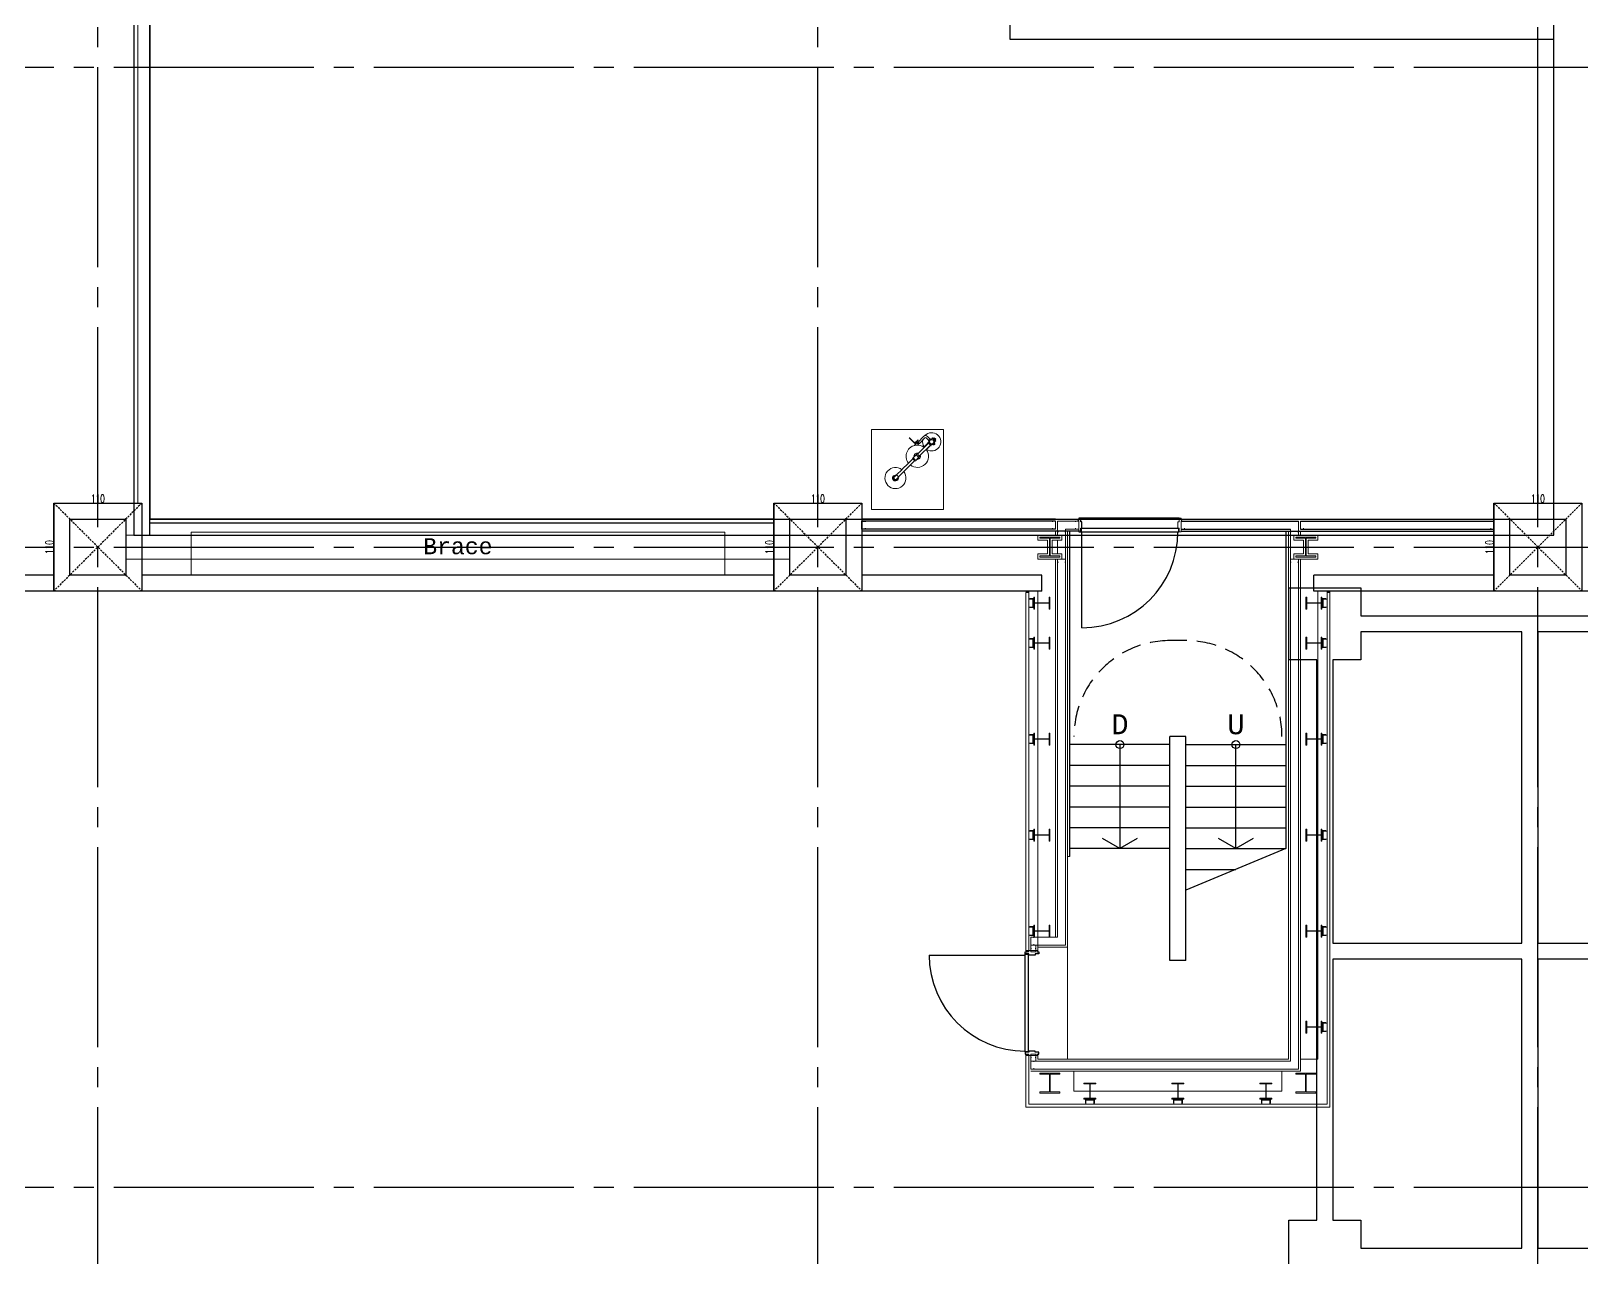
# Model space of a CAD drawing. Extents: x -18489 to 195597, y -1599 to 112111.
# Drawn here: x 1776 to 3715, y 10661 to 12195 of the extents above; entities that cross this region are included whole.
import ezdxf
from ezdxf.enums import TextEntityAlignment as Align

# ---------------------------------------------------------------- set-up
doc = ezdxf.new("R2010")
doc.units = 0
doc.header["$LTSCALE"] = 100
for name, pattern in [('X-N-FAB-L10$0$COL-CEN-LIN', [3.25, 2.5, -0.25, 0.25, -0.25]), ('X-N-FAB-L10$0$Demolished', [7.14375, 4.7625, -2.38125]), ('X-N-FAB-L10$0$HIDDEN', [0.375, 0.25, -0.125])]:
    doc.linetypes.add(name, pattern=pattern)
for name, color, linetype in [('X-N-FAB-L10$0$12', 8, 'Continuous'), ('X-N-FAB-L10$0$200K新增範圍', 8, 'Continuous'), ('X-N-FAB-L10$0$BEAM', 8, 'Continuous'), ('X-N-FAB-L10$0$BLOCK', 8, 'Continuous'), ('X-N-FAB-L10$0$CCL', 8, 'X-N-FAB-L10$0$COL-CEN-LIN'), ('X-N-FAB-L10$0$COL', 8, 'Continuous'), ('X-N-FAB-L10$0$COL-S', 8, 'Continuous'), ('X-N-FAB-L10$0$DOOR', 8, 'Continuous'), ('X-N-FAB-L10$0$HID', 8, 'X-N-FAB-L10$0$HIDDEN'), ('X-N-FAB-L10$0$HR', 8, 'Continuous'), ('X-N-FAB-L10$0$ST', 8, 'Continuous'), ('X-N-FAB-L10$0$WALL-P', 8, 'Continuous'), ('X-N-FAB-L10$0$WALL-RC', 8, 'Continuous'), ('X-S-FAB-L10$0$0-DIM-TXT', 8, 'Continuous'), ('X-S-FAB-L10$0$Steel Frame-188K', 8, 'Continuous')]:
    doc.layers.add(name, color=color, linetype=linetype)
for name, color, linetype, lineweight in [('X-N-FAB-L10$0$3', 8, 'Continuous', 9), ('X-N-FAB-L10$0$ARC', 8, 'Continuous', 0), ('X-N-FAB-L10$0$STEEL1', 8, 'Continuous', 0)]:
    doc.layers.add(name, color=color, linetype=linetype, lineweight=lineweight)
doc.styles.add('X-N-FAB-L10$0$ATS', font='monotxt.shx', dxfattribs={"bigfont": 'BIGFONT.shx'})
doc.styles.add('X-N-FAB-L10$0$DIM', font='simplex.shx', dxfattribs={"width": 0.67, "bigfont": 'chineset.shx'})
doc.styles.add('X-S-FAB-L10$0$CHINA', font='simplex.shx', dxfattribs={"width": 0.75, "bigfont": 'chineset.shx'})
doc.styles.add('X-S-FAB-L10$0$Standard', font='', dxfattribs={"width": 0.8})
doc.styles.add('X-S-FAB-L10$0$TG_NOTE_TEXT', font='simplex.shx', dxfattribs={"width": 0.75, "bigfont": 'chineset.shx'})
doc.styles.get('X-S-FAB-L10$0$Standard').set_extended_font_data('Microsoft JhengHei')
doc.dimstyles.new('X-N-FAB-L10$0$JJP_005_defpoint', dxfattribs={"dimtxt": 20, "dimasz": 0.5, "dimexe": 0.5, "dimexo": 0.5, "dimgap": 0.5, "dimtad": 1, "dimdsep": 46, "dimtxsty": 'X-N-FAB-L10$0$DIM', "dimblk": 'X-N-FAB-L10$0$_None', "dimcen": 10, "dimclrd": 256, "dimclre": 256, "dimclrt": 256, "dimadec": 0, "dimazin": 0, "dimtfac": 1, "dimtix": 1, "dimtmove": 2, "dimatfit": 3, "dimldrblk": 'X-N-FAB-L10$0$_None', "dimfxl": 0.5, "dimtolj": 1, "dimtzin": 0, "dimarcsym": 0})

# ---------------------------------------------------------------- blocks, each defined once
blk = doc.blocks.new('X-S-FAB-L10')
at = {"layer": 'X-S-FAB-L10$0$Steel Frame-188K'}
blk.add_lwpolyline([(3348.494, 10618.606), (3348.494, 10708.606), (3383.494, 10708.606), (3383.494, 11409), (3348.494, 11409), (3348.494, 11499), (3438.494, 11499), (3438.494, 11464), (4275, 11464), (4275, 11499), (4365, 11499), (4365, 11464), (5115, 11464), (5115, 11499), (5205, 11499), (5205, 11464), (5955, 11464)], dxfattribs=at)
for points in [[(3640, 11444), (3438.494, 11444), (3438.494, 11409), (3403.494, 11409), (3403.494, 11054.706), (3640, 11054.706)], [(3890, 11444), (3660, 11444), (3660, 11054.706), (3890, 11054.706)], [(3640, 11034.706), (3403.494, 11034.706), (3403.494, 10708.606), (3438.494, 10708.606), (3438.494, 10673.606), (3640, 10673.606)], [(3890, 11034.706), (3660, 11034.706), (3660, 10673.606), (3890, 10673.606)]]:
    blk.add_lwpolyline(points, close=True, dxfattribs=at)
at = {"style": 'X-S-FAB-L10$0$TG_NOTE_TEXT', "width": 0.5, "flags": 1}
for p in [(7463.301, 9020), (18268.251, 8649), (11197.77, 4800.167), (16485.801, 4800.167), (25420.27, 2635), (13360, 320.001, 0), (7463.301, -33.333)]:
    blk.add_attdef('WH', text='', height=20, dxfattribs=at).set_placement(p, align=Align.BOTTOM_LEFT)
at = {"width": 0.5}
for style, p in [('X-S-FAB-L10$0$TG_NOTE_TEXT', (7585, 9020)), ('X-S-FAB-L10$0$TG_NOTE_TEXT', (18389.95, 8649)), ('X-S-FAB-L10$0$TG_NOTE_TEXT', (11117.5, 4813.5)), ('X-S-FAB-L10$0$TG_NOTE_TEXT', (16607.5, 4813.5)), ('X-S-FAB-L10$0$TG_NOTE_TEXT', (25350, 2635)), ('X-S-FAB-L10$0$Standard', (13129.375, 325.001, 0)), ('X-S-FAB-L10$0$TG_NOTE_TEXT', (7585, -20))]:
    blk.add_attdef('DESC', text='', height=10, dxfattribs=dict(at, style=style)).set_placement(p, align=Align.BOTTOM_LEFT)
for tag, style, p in [('TYPE', 'X-S-FAB-L10$0$TG_NOTE_TEXT', (7619.286, 9020)), ('NO', 'X-S-FAB-L10$0$TG_NOTE_TEXT', (7650.095, 9020)), ('TYPE', 'X-S-FAB-L10$0$TG_NOTE_TEXT', (18424.236, 8649)), ('NO', 'X-S-FAB-L10$0$TG_NOTE_TEXT', (18455.045, 8649)), ('NO', 'X-S-FAB-L10$0$TG_NOTE_TEXT', (11088.595, 4813.5)), ('TYPE', 'X-S-FAB-L10$0$TG_NOTE_TEXT', (11151.786, 4813.5)), ('TYPE', 'X-S-FAB-L10$0$TG_NOTE_TEXT', (16641.786, 4813.5)), ('NO', 'X-S-FAB-L10$0$TG_NOTE_TEXT', (16672.595, 4813.5)), ('NO', 'X-S-FAB-L10$0$TG_NOTE_TEXT', (25313, 2635)), ('TYPE', 'X-S-FAB-L10$0$TG_NOTE_TEXT', (25350, 2635)), ('NO', 'X-S-FAB-L10$0$Standard', (13100, 320.001, 0)), ('TYPE', 'X-S-FAB-L10$0$Standard', (13129.375, 320.001, 0)), ('TYPE', 'X-S-FAB-L10$0$TG_NOTE_TEXT', (7619.286, -20)), ('NO', 'X-S-FAB-L10$0$TG_NOTE_TEXT', (7650.095, -20))]:
    blk.add_attdef(tag, text='', height=10, dxfattribs=dict(at, style=style)).set_placement(p, align=Align.BOTTOM_RIGHT)
at = {"style": 'X-S-FAB-L10$0$TG_NOTE_TEXT', "width": 0.5, "flags": 1}
for rotation, p in [(180, (43, 7480)), (180, (943, 7480)), (90, (24310, 3717.77)), (270, (17080, 1711.699))]:
    blk.add_attdef('WH', text='', height=20, rotation=rotation, dxfattribs=at).set_placement(p, align=Align.BOTTOM_LEFT)
at = {"width": 0.5}
for rotation, style, p in [(180, 'X-S-FAB-L10$0$Standard', (317.625, 7480)), (180, 'X-S-FAB-L10$0$Standard', (1217.625, 7480)), (90, 'X-S-FAB-L10$0$TG_NOTE_TEXT', (24310, 3647.5)), (270, 'X-S-FAB-L10$0$TG_NOTE_TEXT', (17080, 1605))]:
    blk.add_attdef('DESC', text='', height=10, rotation=rotation, dxfattribs=dict(at, style=style)).set_placement(p, align=Align.BOTTOM_LEFT)
for tag, rotation, style, p in [('TYPE', 180, 'X-S-FAB-L10$0$Standard', (317.625, 7480)), ('NO', 180, 'X-S-FAB-L10$0$Standard', (347, 7480)), ('TYPE', 180, 'X-S-FAB-L10$0$Standard', (1217.625, 7480)), ('NO', 180, 'X-S-FAB-L10$0$Standard', (1247, 7480)), ('TYPE', 90, 'X-S-FAB-L10$0$TG_NOTE_TEXT', (24310, 3647.5)), ('NO', 90, 'X-S-FAB-L10$0$TG_NOTE_TEXT', (24310, 3610.5)), ('TYPE', 270, 'X-S-FAB-L10$0$TG_NOTE_TEXT', (17080, 1605)), ('NO', 270, 'X-S-FAB-L10$0$TG_NOTE_TEXT', (17080, 1573))]:
    blk.add_attdef(tag, text='', height=10, rotation=rotation, dxfattribs=dict(at, style=style)).set_placement(p, align=Align.BOTTOM_RIGHT)
at = {"layer": 'X-S-FAB-L10$0$0-DIM-TXT', "style": 'X-S-FAB-L10$0$CHINA', "width": 0.75}
for p in [(667.414, 7855.1, -2689.4), (22627.353, 6728.814), (25644.722, 6728.814), (24778.787, 5569.051), (1118.252, 4980), (417.801, 4594.623), (23874.84, 4355), (22927.43, 4330.122), (23749.869, 3901.367), (417.801, 3765.236), (1118.252, 3730), (417.801, 3115.79), (536.882, 2227.832), (16908.994, 1782.652), (888.445, 880.466), (16977.43, 750), (18878.841, 750), (25641.221, 553.233), (21364.03, 526.894)]:
    blk.add_attdef('HIG', text='', height=80, dxfattribs=at).set_placement(p, align=Align.MIDDLE_LEFT)
blk = doc.blocks.new('*D2397')
at = {"layer": 'DefPoints', "lineweight": -2, "transparency": 16777216}
blk.add_line((0, 0), (110, 0), dxfattribs=at)
at = {"layer": 'DefPoints', "color": 0, "transparency": 16777216}
for p in [(0, 0), (110, 0), (110, 0)]:
    blk.add_point(p, dxfattribs=at)
at = {"layer": 'DefPoints', "transparency": 16777216, "insert": (55, 5.5), "char_height": 10, "attachment_point": 5, "style": 'X-N-FAB-L10$0$DIM'}
blk.add_mtext('\\A1;110', dxfattribs=at)
blk = doc.blocks.new('X-N-FAB-L10$0$_None')
blk = doc.blocks.new('*D2398')
at = {"layer": 'DefPoints', "lineweight": -2, "transparency": 16777216}
blk.add_line((0, 0), (0, -110), dxfattribs=at)
at = {"layer": 'DefPoints', "color": 0, "transparency": 16777216}
for p in [(0, 0), (0, -110), (0, -110)]:
    blk.add_point(p, dxfattribs=at)
at = {"layer": 'DefPoints', "transparency": 16777216, "insert": (-5.5, -55), "char_height": 10, "attachment_point": 5, "rotation": 90, "style": 'X-N-FAB-L10$0$DIM'}
blk.add_mtext('\\A1;110', dxfattribs=at)
blk = doc.blocks.new('X-N-FAB-L10$0$A$C59bd90fa')
at = {"layer": 'X-N-FAB-L10$0$3'}
for p, q in [((-785.8, 136.4), (-785.6, 136.6)), ((-778.8, 129.4), (-785.8, 136.4)), ((-785.6, 136.6), (-778.8, 129.8)), ((-774.9, 131.2), (-767.9, 138.3)), ((-779.4, 127), (-778.6, 127.7)), ((-779.1, 130.5), (-778.1, 131.5)), ((-778.6, 130), (-779.1, 130.5)), ((-778.8, 129.8), (-778.6, 130)), ((-778.4, 129.8), (-778.8, 129.4)), ((-778.7, 127.8), (-777.7, 128.8)), ((-778.6, 127.7), (-778.7, 127.8)), ((-778.3, 129.7), (-778.4, 129.8)), ((-778.4, 129.4), (-778, 129.7)), ((-777.7, 128.8), (-778.4, 129.4)), ((-778.1, 129.8), (-778.3, 129.7)), ((-778.1, 131.5), (-777.6, 131)), ((-778, 129.7), (-778.1, 129.8)), ((-777.6, 131), (-774.7, 133.9)), ((-774.5, 133.7), (-777.4, 130.8)), ((-777.4, 130.8), (-777.3, 130.7)), ((-777.3, 130.7), (-777.4, 130.6)), ((-777.4, 130.6), (-777.3, 130.5)), ((-777.3, 130.5), (-777, 130.8)), ((-777, 130.8), (-776.4, 130.2)), ((-776.4, 130.2), (-776.3, 130.3)), ((-776.3, 130.3), (-776.1, 130.3)), ((-776.1, 130.3), (-775.1, 131.3)), ((-775.1, 131.3), (-774.9, 131.2)), ((-774.2, 128.2), (-774.9, 127.4)), ((-774.7, 133.9), (-774.5, 133.7)), ((-773.1, 129.4), (-774.2, 128.4)), ((-774.2, 128.4), (-774.2, 128.2)), ((-769, 133.7), (-773.2, 129.5)), ((-773.2, 129.5), (-773.1, 129.4)), ((-767.7, 124.8), (-767.3, 125.2)), ((-795, 96.7), (-786.8, 104.8)), ((-784.5, 102.5), (-792.6, 94.3))]:
    blk.add_line(p, q, dxfattribs=at)
at = {"layer": 'X-N-FAB-L10$0$3', "lineweight": 5}
for p, q in [((-774.9, 131.2), (-767.9, 138.3)), ((-773.2, 129.5), (-766.2, 136.5)), ((-761.3, 133.3), (-764.5, 136.5)), ((-759.6, 135), (-762.9, 138.3)), ((-756.8, 135.9), (-758.5, 134.2)), ((-756.8, 135.9), (-758.5, 134.2)), ((-756.6, 136.6), (-757, 136.1)), ((-757, 136.1), (-755.1, 134.2)), ((-756.6, 136.6), (-754.7, 134.6)), ((-756, 136.2), (-756.1, 136.1)), ((-756, 136.2), (-754.5, 134.8)), ((-754.5, 136.6), (-755.4, 135.7)), ((-753.6, 135.7), (-754.5, 136.6)), ((-779, 127.4), (-778.8, 127.1)), ((-777.6, 131), (-778.6, 130)), ((-778.6, 127.7), (-778.1, 127.2)), ((-778.4, 129.8), (-777.4, 130.8)), ((-777.4, 130.6), (-778.1, 129.8)), ((-777.3, 130.5), (-778, 129.7)), ((-776.4, 130.2), (-777.7, 128.8)), ((-775.8, 116.4), (-777.1, 115.1)), ((-774.2, 128.2), (-776.3, 130.3)), ((-774.2, 128.4), (-776.1, 130.3)), ((-775.7, 116.4), (-775.8, 116.4)), ((-774.3, 115), (-775.7, 116.4)), ((-761.8, 129.9), (-775.4, 116.2)), ((-773.2, 129.5), (-774.9, 131.2)), ((-759.4, 127.5), (-773.1, 113.8)), ((-767.3, 125.2), (-762.5, 130)), ((-764.1, 122), (-759.3, 126.8)), ((-762.4, 130.7), (-762.8, 130.3)), ((-762.8, 130.3), (-762.1, 129.6)), ((-762, 130.4), (-762.4, 130.7)), ((-761.5, 130.9), (-762.2, 130.3)), ((-762.2, 130.3), (-760.6, 128.7)), ((-760.5, 132.2), (-762.1, 130.5)), ((-761.6, 133.1), (-759.4, 135.3)), ((-761.2, 132.6), (-761.6, 133.1)), ((-761.5, 130.9), (-760, 129.3)), ((-761.3, 130.7), (-760.5, 131.6)), ((-758.9, 134.9), (-761.2, 132.6)), ((-761, 132.8), (-760.4, 132.2)), ((-759, 127.1), (-760.6, 128.7)), ((-758.4, 127.8), (-760, 129.3)), ((-759, 126.5), (-759.7, 127.2)), ((-759.4, 135.3), (-758.9, 134.9)), ((-759.1, 134.7), (-758.5, 134.1)), ((-758.4, 127.8), (-759, 127.1)), ((-758.6, 126.9), (-759, 126.5)), ((-758.9, 127.3), (-758.6, 126.9)), ((-757.1, 128.8), (-758.8, 127.2)), ((-758.6, 128), (-757.7, 128.8)), ((-756.5, 128.3), (-757.1, 128.9)), ((-754.4, 130.4), (-756.7, 128.1)), ((-756.7, 128.1), (-756.2, 127.7)), ((-756.2, 127.7), (-754, 129.9)), ((-756, 127.9), (-755.8, 127.8)), ((-755.8, 127.8), (-754.1, 129.5)), ((-755.1, 127.6), (-755.6, 128.1)), ((-754.6, 130.2), (-755.2, 130.8)), ((-753.2, 132.3), (-755.1, 134.2)), ((-753.4, 132.5), (-755.1, 130.8)), ((-753.4, 132.5), (-755.1, 130.8)), ((-753.9, 128.8), (-755.1, 127.6)), ((-755.1, 127.6), (-754.6, 127.7)), ((-752.7, 132.7), (-754.7, 134.6)), ((-754.6, 127.7), (-754, 128.3)), ((-753.1, 133.3), (-754.5, 134.8)), ((-754, 129.9), (-754.4, 130.4)), ((-753.9, 128.8), (-754.4, 129.3)), ((-754.1, 129.5), (-754.3, 129.7)), ((-754, 128.3), (-753.9, 128.8)), ((-753.6, 135.7), (-752.7, 134.8)), ((-752.7, 134.8), (-753.6, 133.9)), ((-753.1, 133.3), (-753.2, 133.2)), ((-752.7, 132.7), (-753.2, 132.3)), ((-786.8, 104.8), (-781.5, 110.2)), ((-784.5, 102.5), (-779.1, 107.8)), ((-780.9, 111.4), (-781.8, 110.5)), ((-780.3, 109), (-781.8, 110.5)), ((-777.4, 115.1), (-781, 111.5)), ((-779.4, 109.9), (-781, 111.5)), ((-780.3, 109), (-778.8, 107.5)), ((-779.4, 109.9), (-777.8, 108.3)), ((-777.9, 108.4), (-778.8, 107.5)), ((-774.2, 111.9), (-777.8, 108.3)), ((-777.1, 115.1), (-777.4, 115.1)), ((-777.1, 115.1), (-775.6, 113.7)), ((-774.2, 112.2), (-775.6, 113.7)), ((-774.3, 115), (-772.9, 113.6)), ((-772.9, 113.5), (-774.2, 112.2)), ((-774.2, 112.2), (-774.2, 111.9)), ((-772.9, 113.6), (-772.9, 113.5)), ((-801.7, 90.3), (-804.4, 87.6)), ((-801.7, 90.3), (-800.4, 88.9)), ((-799, 87.6), (-801.7, 84.9)), ((-794.9, 96.7), (-801.6, 90.1)), ((-799, 87.6), (-800.4, 88.9)), ((-792.6, 94.3), (-799.2, 87.7))]:
    blk.add_line(p, q, dxfattribs=at)
at = {"layer": 'X-N-FAB-L10$0$3'}
blk.add_lwpolyline([(-742.9, 146.9), (-833.2, 146.9), (-833.2, 46.9), (-742.9, 46.9)], close=True, dxfattribs=at)
at = {"layer": 'X-N-FAB-L10$0$3', "lineweight": 5}
for centre, radius, start, end in [((-765.4, 135.8), 3.51, 45, 135), ((-765.4, 135.7), 1.19, 45, 135), ((-775.9, 113.4), 4.03, 69.4946, 190.3151), ((-775.9, 113.4), 3.78, 71.1903, 187.7154), ((-775.8, 113.5), 14, 86.3473, 104.7808), ((-775.8, 113.5), 14, 51.8655, 54.4899), ((-757.8, 131.5), 2.67, 45, 225), ((-757.8, 131.5), 2.74, 45, 179.9004), ((-757.8, 131.5), 2.67, 225, 45), ((-757.8, 131.5), 2.74, 270.0996, 45), ((-775.9, 113.4), 4.03, 259.6849, 20.5054), ((-775.9, 113.4), 3.78, 262.2846, 18.8097), ((-803.1, 86.2), 3.66, 76.3659, 225), ((-803.1, 86.2), 3.66, 225, 13.6341), ((-803.1, 86.2), 2.39, 97.8534, 225), ((-803.1, 86.2), 2.25, 102.7358, 225), ((-803.1, 86.2), 1.9, 135, 225), ((-803.1, 86.2), 2.39, 225, 352.1466), ((-803.1, 86.2), 2.25, 225, 347.2642), ((-803.1, 86.2), 1.9, 225, 315)]:
    blk.add_arc(centre, radius, start, end, dxfattribs=at)
at = {"layer": 'X-N-FAB-L10$0$3', "linetype": 'X-N-FAB-L10$0$Demolished', "lineweight": 5}
blk.add_arc((-765.4, 135.8), 3.51, 103.9102, 135, dxfattribs=at)
at = {"layer": 'X-N-FAB-L10$0$3'}
for centre, radius, start, end in [((-757.8, 131.5), 11.4, 236.6262, 137.4703), ((-775.8, 113.5), 14, 94.5852, 218.1345), ((-775.8, 113.5), 14, 231.8655, 35.5101), ((-775.8, 113.5), 14, 86.3473, 104.7808), ((-775.8, 113.5), 14, 54.4899, 94.5852), ((-757.8, 131.5), 11.4, 168.6562, 213.3738), ((-803.1, 86.2), 13.2, 52.2466, 37.7534)]:
    blk.add_arc(centre, radius, start, end, dxfattribs=at)
at = {"layer": 'X-N-FAB-L10$0$WALL-P'}
for p, q in [((-1735, 1835), (-1735, 35)), ((0, 35), (0, 635)), ((20, 15), (20, 635)), ((-1735, 35), (0, 35)), ((-1755, 15), (20, 15))]:
    blk.add_line(p, q, dxfattribs=at)
blk.add_lwpolyline([(-660, 1835), (-660, 635), (20, 635), (20, 1855), (-1755, 1855), (-1755, 15)], dxfattribs=at)
blk = doc.blocks.new('X-N-FAB-L10$0$A$C969652c4')
at = {"layer": 'X-N-FAB-L10$0$200K新增範圍'}
blk.add_blockref('X-N-FAB-L10$0$A$C59bd90fa', (1755, 175), dxfattribs=at)
blk = doc.blocks.new('*U2396')
at = {"layer": 'DefPoints', "linetype": 'X-N-FAB-L10$0$HIDDEN', "ltscale": 0.1}
for p, q in [((110, 0), (0, -110)), ((0, 0), (110, -110))]:
    blk.add_line(p, q, dxfattribs=at)
at = {"layer": 'X-N-FAB-L10$0$COL', "ltscale": 0.1}
blk.add_lwpolyline([(0, 0), (110, 0), (110, -110), (0, -110)], close=True, dxfattribs=at)
at = {"layer": 'DefPoints'}
dim = blk.add_linear_dim(base=(0, -110), p1=(0, 0), p2=(0, -110), angle=90, dimstyle='X-N-FAB-L10$0$JJP_005_defpoint', override={"dimtxt": 10}, dxfattribs=at)
dim.commit()
dim.dimension.update_dxf_attribs({"geometry": '*D2398', "text_midpoint": (-5.5, -55)})
dim = blk.add_linear_dim(base=(110, 0), p1=(0, 0), p2=(110, 0), dimstyle='X-N-FAB-L10$0$JJP_005_defpoint', override={"dimtxt": 10}, dxfattribs=at)
dim.commit()
dim.dimension.update_dxf_attribs({"geometry": '*D2397', "text_midpoint": (55, 5.5)})
blk = doc.blocks.new('X-N-FAB-L10$0$A$C467ba2ca')
at = {"layer": 'X-N-FAB-L10$0$CCL'}
for p, q in [((-25150, 0), (-25150, 9160)), ((-24250, 0), (-24250, 9160)), ((-23350, 0), (-23350, 9160)), ((-27730, 1550), (360, 1550)), ((-27730, 950), (360, 950)), ((-27730, 150), (360, 150))]:
    blk.add_line(p, q, dxfattribs=at)
at = {"layer": 'X-N-FAB-L10$0$COL-S'}
for points in [[(-25185, 985), (-25115, 985), (-25115, 915), (-25185, 915)], [(-24285, 985), (-24215, 985), (-24215, 915), (-24285, 915)], [(-23385, 985), (-23315, 985), (-23315, 915), (-23385, 915)]]:
    blk.add_lwpolyline(points, close=True, dxfattribs=at)
at = {"layer": 'X-N-FAB-L10$0$BEAM'}
for p in [(-25205, 1005), (-24305, 1005), (-23405, 1005)]:
    blk.add_blockref('*U2396', p, dxfattribs=at)
blk = doc.blocks.new('X-N-FAB-L10')
at = {"layer": 'X-N-FAB-L10$0$12'}
for p, q in [((3137.5, 11303), (3137.5, 11173)), ((3282.5, 11173), (3282.5, 11303))]:
    blk.add_line(p, q, dxfattribs=at)
for points in [[(3159.151, 11185.5), (3137.5, 11173), (3115.849, 11185.5)], [(3304.151, 11185.5), (3282.5, 11173), (3260.849, 11185.5)]]:
    blk.add_lwpolyline(points, dxfattribs=at)
for centre in [(3137.5, 11303), (3282.5, 11303)]:
    blk.add_circle(centre, 5, dxfattribs=at)
at = {"layer": 'X-N-FAB-L10$0$ARC'}
for p, q in [((3385, 10910), (3385, 11495)), ((3075, 11163), (3072, 11163)), ((3072, 11050), (3072, 10910)), ((3080, 10870), (3080, 10895)), ((3340, 10870), (3340, 10895)), ((3385, 10910), (3363, 10910)), ((3080, 10870), (3340, 10870))]:
    blk.add_line(p, q, dxfattribs=at)
blk.add_lwpolyline([(1895, 11535), (2725, 11535), (2725, 11565), (1895, 11565)], close=True, dxfattribs=at)
blk.add_lwpolyline([(2643.5, 11515), (2643.5, 11568.5), (1976.5, 11568.5), (1976.5, 11515)], dxfattribs=at)
at = {"layer": 'X-N-FAB-L10$0$COL-S'}
for points in [[(2725, 11585), (2795, 11585), (2795, 11515), (2725, 11515)], [(3625, 11585), (3695, 11585), (3695, 11515), (3625, 11515)]]:
    blk.add_lwpolyline(points, close=True, dxfattribs=at)
at = {"layer": 'X-N-FAB-L10$0$DOOR'}
for p, q in [((3211.5, 11586), (3088.5, 11586)), ((3090, 11449), (3090, 11569)), ((2899, 11040), (3019, 11040))]:
    blk.add_line(p, q, dxfattribs=at)
for points in [[(3086, 11571.5), (3086, 11569), (3088.5, 11569), (3088.5, 11573.5), (3090, 11573.5), (3090, 11581.5), (3088.5, 11581.5), (3088.5, 11586), (3086, 11586), (3086, 11583.5)], [(3033.5, 11044), (3036, 11044), (3036, 11041.5), (3031.5, 11041.5), (3031.5, 11040), (3023.5, 11040), (3023.5, 11041.5), (3019, 11041.5), (3019, 11044), (3021.5, 11044)], [(3033.5, 10916), (3036, 10916), (3036, 10918.5), (3031.5, 10918.5), (3031.5, 10920), (3023.5, 10920), (3023.5, 10918.5), (3019, 10918.5), (3019, 10916), (3021.5, 10916)]]:
    blk.add_lwpolyline(points, dxfattribs=at)
for points in [[(3089, 11569), (3211, 11569), (3211, 11573), (3089, 11573)], [(3019, 10919), (3019, 11041), (3023, 11041), (3023, 10919)]]:
    blk.add_lwpolyline(points, close=True, dxfattribs=at)
for centre, start, end in [((3090, 11569), 270, 0), ((3019, 11040), 180, 270)]:
    blk.add_arc(centre, 120, start, end, dxfattribs=at)
at = {"layer": 'X-N-FAB-L10$0$HID'}
blk.add_lwpolyline([(3340, 11313, 0.41421356), (3220, 11433), (3200, 11433, 0.41421356), (3080, 11313)], format="xyb", dxfattribs=at)
at = {"layer": 'X-N-FAB-L10$0$HR'}
for p, q in [((3200, 11163), (3200, 11313)), ((3220, 11313), (3200, 11313)), ((3220, 11121), (3220, 11313)), ((3200, 11033), (3200, 11163)), ((3220, 11033), (3220, 11121)), ((3220, 11033), (3200, 11033))]:
    blk.add_line(p, q, dxfattribs=at)
at = {"layer": 'X-N-FAB-L10$0$ST'}
for p, q in [((3075, 11163), (3075, 11570)), ((3345, 11570), (3345, 11173)), ((3200, 11303), (3075, 11303)), ((3220, 11303), (3345, 11303)), ((3200, 11277), (3075, 11277)), ((3220, 11277), (3345, 11277)), ((3200, 11251), (3075, 11251)), ((3220, 11251), (3345, 11251)), ((3200, 11225), (3075, 11225)), ((3220, 11225), (3345, 11225)), ((3200, 11199), (3075, 11199)), ((3220, 11199), (3345, 11199)), ((3200, 11173), (3075, 11173)), ((3345, 11173), (3220, 11121)), ((3220, 11173), (3345, 11173)), ((3220, 11147), (3282.5, 11147))]:
    blk.add_line(p, q, dxfattribs=at)
at = {"layer": 'X-N-FAB-L10$0$STEEL1'}
for p, q in [((1910, 11605), (1910, 12695)), ((3086, 11585), (3057, 11585)), ((3059.5, 11582.5), (3059.5, 11572.5)), ((3086, 11582.5), (3059.5, 11582.5)), ((3360.5, 11582.5), (3360.5, 11572.5)), ((3057, 11570), (3057, 11565)), ((3059.5, 11572.5), (3059.5, 11565)), ((3059.5, 11558.6), (3059.5, 11541.4)), ((3069.5, 11572.5), (3069.5, 11052.5)), ((3086, 11572.5), (3069.5, 11572.5)), ((3072, 11050), (3072, 11570)), ((3348, 10910), (3348, 11570)), ((3350.5, 10907.5), (3350.5, 11572.5)), ((3360.5, 11572.5), (3360.5, 11565)), ((3363, 11570), (3363, 11565)), ((3057, 11535), (3057, 11062.5)), ((3059.5, 11535), (3059.5, 11062.5)), ((3360.5, 10897.5), (3360.5, 11535)), ((3363, 10895), (3363, 11535)), ((3020, 11495), (3023.5, 11495)), ((3020, 11045.5), (3020, 11493)), ((3020, 11493), (3023.5, 11493)), ((3023.5, 11045.5), (3023.5, 11493)), ((3035, 11045.5), (3035, 11495)), ((3400, 11495), (3396.5, 11495)), ((3396.5, 10853.5), (3396.5, 11493)), ((3400, 11493), (3396.5, 11493)), ((3400, 10850), (3400, 11493)), ((3059.5, 11062.5), (3026, 11062.5)), ((3026, 11062.5), (3026, 11044)), ((3069.5, 11052.5), (3026, 11052.5)), ((3032.5, 11052.5), (3032.5, 11044)), ((3072, 11050), (3035, 11050)), ((3035, 11050), (3035, 11045.5)), ((3035, 11050), (3035, 11044)), ((3035, 11050), (3057, 11050)), ((3035, 11045.5), (3020, 11045.5)), ((3020, 11045.5), (3023.5, 11045.5)), ((3035, 10914.5), (3020, 10914.5)), ((3020, 10914.5), (3023.5, 10914.5)), ((3020, 10850), (3020, 10914.5)), ((3023.5, 10853.5), (3023.5, 10914.5)), ((3026, 10897.5), (3026, 10916)), ((3032.5, 10907.5), (3032.5, 10916)), ((3035, 10910), (3035, 10916)), ((3035, 10910), (3035, 10914.5)), ((3350.5, 10907.5), (3026, 10907.5)), ((3360.5, 10897.5), (3026, 10897.5)), ((3363, 10895), (3026, 10895)), ((3348, 10910), (3035, 10910)), ((3035, 10910), (3057, 10910)), ((3020, 10850), (3400, 10850)), ((3023.5, 10853.5), (3396.5, 10853.5))]:
    blk.add_line(p, q, dxfattribs=at)
for points in [[(3053, 11573.5), (3053, 11572.5), (3057, 11572.5), (3057, 11582.5), (3053, 11582.5), (3053, 11581.5)], [(3082, 11573.5), (3082, 11572.5), (3086, 11572.5), (3086, 11582.5), (3082, 11582.5), (3082, 11581.5)], [(3214, 11571.5), (3214, 11569), (3211.5, 11569), (3211.5, 11573.5), (3210, 11573.5), (3210, 11581.5), (3211.5, 11581.5), (3211.5, 11586), (3214, 11586), (3214, 11583.5)], [(3218, 11573.5), (3218, 11572.5), (3214, 11572.5), (3214, 11582.5), (3218, 11582.5), (3218, 11581.5)], [(3367, 11573.5), (3367, 11572.5), (3363, 11572.5), (3363, 11582.5), (3367, 11582.5), (3367, 11581.5)], [(3601, 11573.5), (3601, 11572.5), (3605, 11572.5), (3605, 11582.5), (3601, 11582.5), (3601, 11581.5)], [(3068.5, 11569), (3069.5, 11569), (3069.5, 11565), (3059.5, 11565), (3059.5, 11569), (3060.5, 11569)], [(3351.5, 11569), (3350.5, 11569), (3350.5, 11565), (3360.5, 11565), (3360.5, 11569), (3359.5, 11569)], [(3068.5, 11531), (3069.5, 11531), (3069.5, 11535), (3059.5, 11535), (3059.5, 11531), (3060.5, 11531)], [(3351.5, 11531), (3350.5, 11531), (3350.5, 11535), (3360.5, 11535), (3360.5, 11531), (3359.5, 11531)], [(3021.5, 11493), (3023.5, 11495), (3023.5, 11493), (3021.5, 11493), (3021.5, 11495), (3023.5, 11495)], [(3398.5, 11493), (3396.5, 11495), (3396.5, 11493), (3398.5, 11493), (3398.5, 11495), (3396.5, 11495)], [(3030, 11053.5), (3030, 11052.5), (3026, 11052.5), (3026, 11062.5), (3030, 11062.5), (3030, 11061.5)], [(3021.5, 11044), (3023.5, 11045.5), (3023.5, 11044), (3021.5, 11044), (3021.5, 11045.5), (3023.5, 11045.5)], [(3027, 11048), (3026, 11048), (3026, 11044), (3032.5, 11044), (3032.5, 11048), (3031.5, 11048)], [(3021.5, 10916), (3023.5, 10914.5), (3023.5, 10916), (3021.5, 10916), (3021.5, 10914.5), (3023.5, 10914.5)], [(3027, 10912), (3026, 10912), (3026, 10916), (3032.5, 10916), (3032.5, 10912), (3031.5, 10912)], [(3030, 10906.5), (3030, 10907.5), (3026, 10907.5), (3026, 10897.5), (3030, 10897.5), (3030, 10898.5)]]:
    blk.add_lwpolyline(points, dxfattribs=at)
for points in [[(3086, 11585), (3086, 11583.75), (3085, 11583.75), (3085, 11585, 0.78004585)], [(3214, 11585), (3214, 11583.75), (3215, 11583.75), (3215, 11585, -0.78004585)], [(3020, 11493), (3021.5, 11493), (3021.5, 11495), (3020, 11495, -0.29445667)], [(3400, 11493), (3398.5, 11493), (3398.5, 11495), (3400, 11495, 0.29445667)], [(3020, 11044), (3021.5, 11044), (3021.5, 11045.5), (3020, 11045.5, -0.43379394)], [(3020, 10916), (3021.5, 10916), (3021.5, 10914.5), (3020, 10914.5, 0.43379394)]]:
    blk.add_lwpolyline(points, format="xyb", close=True, dxfattribs=at)
for points in [[(3065, 11535), (3035, 11535), (3035, 11541.4), (3047.05, 11541.4), (3047.05, 11558.6), (3035, 11558.6), (3035, 11565), (3065, 11565), (3065, 11558.6), (3052.95, 11558.6), (3052.95, 11541.4), (3065, 11541.4)], [(3062.5, 11562.5), (3037.5, 11562.5), (3037.5, 11561.1), (3049.55, 11561.1), (3049.55, 11538.9), (3037.5, 11538.9), (3037.5, 11537.5), (3062.5, 11537.5), (3062.5, 11538.9), (3050.45, 11538.9), (3050.45, 11561.1), (3062.5, 11561.1)], [(3385, 11535), (3355, 11535), (3355, 11541.4), (3367.05, 11541.4), (3367.05, 11558.6), (3355, 11558.6), (3355, 11565), (3385, 11565), (3385, 11558.6), (3372.95, 11558.6), (3372.95, 11541.4), (3385, 11541.4)], [(3382.5, 11537.5), (3357.5, 11537.5), (3357.5, 11538.9), (3369.55, 11538.9), (3369.55, 11561.1), (3357.5, 11561.1), (3357.5, 11562.5), (3382.5, 11562.5), (3382.5, 11561.1), (3370.45, 11561.1), (3370.45, 11538.9), (3382.5, 11538.9)], [(3028.5, 11475), (3028.5, 11485), (3023.5, 11485), (3023.5, 11475)], [(3025, 11485.6), (3030, 11485.6), (3030, 11480.6), (3029.4, 11480.6), (3029.4, 11485), (3025, 11485)], [(3025, 11474.4), (3030, 11474.4), (3030, 11479.4), (3029.4, 11479.4), (3029.4, 11475), (3025, 11475)], [(3030, 11472.5), (3030, 11487.5), (3030.9, 11487.5), (3030.9, 11480.3), (3049.1, 11480.3), (3049.1, 11487.5), (3050, 11487.5), (3050, 11472.5), (3049.1, 11472.5), (3049.1, 11479.7), (3030.9, 11479.7), (3030.9, 11472.5)], [(3390, 11472.5), (3390, 11487.5), (3389.1, 11487.5), (3389.1, 11480.3), (3370.9, 11480.3), (3370.9, 11487.5), (3370, 11487.5), (3370, 11472.5), (3370.9, 11472.5), (3370.9, 11479.7), (3389.1, 11479.7), (3389.1, 11472.5)], [(3395, 11485.6), (3390, 11485.6), (3390, 11480.6), (3390.6, 11480.6), (3390.6, 11485), (3395, 11485)], [(3395, 11474.4), (3390, 11474.4), (3390, 11479.4), (3390.6, 11479.4), (3390.6, 11475), (3395, 11475)], [(3391.5, 11475), (3391.5, 11485), (3396.5, 11485), (3396.5, 11475)], [(3030, 11422.5), (3030, 11437.5), (3030.9, 11437.5), (3030.9, 11430.3), (3049.1, 11430.3), (3049.1, 11437.5), (3050, 11437.5), (3050, 11422.5), (3049.1, 11422.5), (3049.1, 11429.7), (3030.9, 11429.7), (3030.9, 11422.5)], [(3390, 11422.5), (3390, 11437.5), (3389.1, 11437.5), (3389.1, 11430.3), (3370.9, 11430.3), (3370.9, 11437.5), (3370, 11437.5), (3370, 11422.5), (3370.9, 11422.5), (3370.9, 11429.7), (3389.1, 11429.7), (3389.1, 11422.5)], [(3028.5, 11425), (3028.5, 11435), (3023.5, 11435), (3023.5, 11425)], [(3025, 11435.6), (3030, 11435.6), (3030, 11430.6), (3029.4, 11430.6), (3029.4, 11435), (3025, 11435)], [(3025, 11424.4), (3030, 11424.4), (3030, 11429.4), (3029.4, 11429.4), (3029.4, 11425), (3025, 11425)], [(3395, 11435.6), (3390, 11435.6), (3390, 11430.6), (3390.6, 11430.6), (3390.6, 11435), (3395, 11435)], [(3395, 11424.4), (3390, 11424.4), (3390, 11429.4), (3390.6, 11429.4), (3390.6, 11425), (3395, 11425)], [(3391.5, 11425), (3391.5, 11435), (3396.5, 11435), (3396.5, 11425)], [(3028.5, 11305), (3028.5, 11315), (3023.5, 11315), (3023.5, 11305)], [(3025, 11315.6), (3030, 11315.6), (3030, 11310.6), (3029.4, 11310.6), (3029.4, 11315), (3025, 11315)], [(3025, 11304.4), (3030, 11304.4), (3030, 11309.4), (3029.4, 11309.4), (3029.4, 11305), (3025, 11305)], [(3030, 11302.5), (3030, 11317.5), (3030.9, 11317.5), (3030.9, 11310.3), (3049.1, 11310.3), (3049.1, 11317.5), (3050, 11317.5), (3050, 11302.5), (3049.1, 11302.5), (3049.1, 11309.7), (3030.9, 11309.7), (3030.9, 11302.5)], [(3390, 11302.5), (3390, 11317.5), (3389.1, 11317.5), (3389.1, 11310.3), (3370.9, 11310.3), (3370.9, 11317.5), (3370, 11317.5), (3370, 11302.5), (3370.9, 11302.5), (3370.9, 11309.7), (3389.1, 11309.7), (3389.1, 11302.5)], [(3395, 11315.6), (3390, 11315.6), (3390, 11310.6), (3390.6, 11310.6), (3390.6, 11315), (3395, 11315)], [(3395, 11304.4), (3390, 11304.4), (3390, 11309.4), (3390.6, 11309.4), (3390.6, 11305), (3395, 11305)], [(3391.5, 11305), (3391.5, 11315), (3396.5, 11315), (3396.5, 11305)], [(3028.5, 11185), (3028.5, 11195), (3023.5, 11195), (3023.5, 11185)], [(3025, 11195.6), (3030, 11195.6), (3030, 11190.6), (3029.4, 11190.6), (3029.4, 11195), (3025, 11195)], [(3025, 11184.4), (3030, 11184.4), (3030, 11189.4), (3029.4, 11189.4), (3029.4, 11185), (3025, 11185)], [(3030, 11182.5), (3030, 11197.5), (3030.9, 11197.5), (3030.9, 11190.3), (3049.1, 11190.3), (3049.1, 11197.5), (3050, 11197.5), (3050, 11182.5), (3049.1, 11182.5), (3049.1, 11189.7), (3030.9, 11189.7), (3030.9, 11182.5)], [(3390, 11182.5), (3390, 11197.5), (3389.1, 11197.5), (3389.1, 11190.3), (3370.9, 11190.3), (3370.9, 11197.5), (3370, 11197.5), (3370, 11182.5), (3370.9, 11182.5), (3370.9, 11189.7), (3389.1, 11189.7), (3389.1, 11182.5)], [(3395, 11195.6), (3390, 11195.6), (3390, 11190.6), (3390.6, 11190.6), (3390.6, 11195), (3395, 11195)], [(3395, 11184.4), (3390, 11184.4), (3390, 11189.4), (3390.6, 11189.4), (3390.6, 11185), (3395, 11185)], [(3391.5, 11185), (3391.5, 11195), (3396.5, 11195), (3396.5, 11185)], [(3028.5, 11065), (3028.5, 11075), (3023.5, 11075), (3023.5, 11065)], [(3025, 11075.6), (3030, 11075.6), (3030, 11070.6), (3029.4, 11070.6), (3029.4, 11075), (3025, 11075)], [(3025, 11064.4), (3030, 11064.4), (3030, 11069.4), (3029.4, 11069.4), (3029.4, 11065), (3025, 11065)], [(3030, 11062.5), (3030, 11077.5), (3030.9, 11077.5), (3030.9, 11070.3), (3049.1, 11070.3), (3049.1, 11077.5), (3050, 11077.5), (3050, 11062.5), (3049.1, 11062.5), (3049.1, 11069.7), (3030.9, 11069.7), (3030.9, 11062.5)], [(3390, 11062.5), (3390, 11077.5), (3389.1, 11077.5), (3389.1, 11070.3), (3370.9, 11070.3), (3370.9, 11077.5), (3370, 11077.5), (3370, 11062.5), (3370.9, 11062.5), (3370.9, 11069.7), (3389.1, 11069.7), (3389.1, 11062.5)], [(3395, 11075.6), (3390, 11075.6), (3390, 11070.6), (3390.6, 11070.6), (3390.6, 11075), (3395, 11075)], [(3395, 11064.4), (3390, 11064.4), (3390, 11069.4), (3390.6, 11069.4), (3390.6, 11065), (3395, 11065)], [(3391.5, 11065), (3391.5, 11075), (3396.5, 11075), (3396.5, 11065)], [(3390, 10942.5), (3390, 10957.5), (3389.1, 10957.5), (3389.1, 10950.3), (3370.9, 10950.3), (3370.9, 10957.5), (3370, 10957.5), (3370, 10942.5), (3370.9, 10942.5), (3370.9, 10949.7), (3389.1, 10949.7), (3389.1, 10942.5)], [(3395, 10955.6), (3390, 10955.6), (3390, 10950.6), (3390.6, 10950.6), (3390.6, 10955), (3395, 10955)], [(3391.5, 10945), (3391.5, 10955), (3396.5, 10955), (3396.5, 10945)], [(3395, 10944.4), (3390, 10944.4), (3390, 10949.4), (3390.6, 10949.4), (3390.6, 10945), (3395, 10945)], [(3062.5, 10892.5), (3037.5, 10892.5), (3037.5, 10891.1), (3049.55, 10891.1), (3049.55, 10868.9), (3037.5, 10868.9), (3037.5, 10867.5), (3062.5, 10867.5), (3062.5, 10868.9), (3050.45, 10868.9), (3050.45, 10891.1), (3062.5, 10891.1)], [(3092.5, 10860), (3107.5, 10860), (3107.5, 10860.9), (3100.3, 10860.9), (3100.3, 10879.1), (3107.5, 10879.1), (3107.5, 10880), (3092.5, 10880), (3092.5, 10879.1), (3099.7, 10879.1), (3099.7, 10860.9), (3092.5, 10860.9)], [(3217.5, 10860), (3202.5, 10860), (3202.5, 10860.9), (3209.7, 10860.9), (3209.7, 10879.1), (3202.5, 10879.1), (3202.5, 10880), (3217.5, 10880), (3217.5, 10879.1), (3210.3, 10879.1), (3210.3, 10860.9), (3217.5, 10860.9)], [(3327.5, 10860), (3312.5, 10860), (3312.5, 10860.9), (3319.7, 10860.9), (3319.7, 10879.1), (3312.5, 10879.1), (3312.5, 10880), (3327.5, 10880), (3327.5, 10879.1), (3320.3, 10879.1), (3320.3, 10860.9), (3327.5, 10860.9)], [(3382.5, 10867.5), (3357.5, 10867.5), (3357.5, 10868.9), (3369.55, 10868.9), (3369.55, 10891.1), (3357.5, 10891.1), (3357.5, 10892.5), (3382.5, 10892.5), (3382.5, 10891.1), (3370.45, 10891.1), (3370.45, 10868.9), (3382.5, 10868.9)], [(3094.4, 10855), (3094.4, 10860), (3099.4, 10860), (3099.4, 10859.4), (3095, 10859.4), (3095, 10855)], [(3095, 10858.5), (3105, 10858.5), (3105, 10853.5), (3095, 10853.5)], [(3105.6, 10855), (3105.6, 10860), (3100.6, 10860), (3100.6, 10859.4), (3105, 10859.4), (3105, 10855)], [(3204.4, 10855), (3204.4, 10860), (3209.4, 10860), (3209.4, 10859.4), (3205, 10859.4), (3205, 10855)], [(3215, 10858.5), (3205, 10858.5), (3205, 10853.5), (3215, 10853.5)], [(3215.6, 10855), (3215.6, 10860), (3210.6, 10860), (3210.6, 10859.4), (3215, 10859.4), (3215, 10855)], [(3314.4, 10855), (3314.4, 10860), (3319.4, 10860), (3319.4, 10859.4), (3315, 10859.4), (3315, 10855)], [(3325, 10858.5), (3315, 10858.5), (3315, 10853.5), (3325, 10853.5)], [(3325.6, 10855), (3325.6, 10860), (3320.6, 10860), (3320.6, 10859.4), (3325, 10859.4), (3325, 10855)]]:
    blk.add_lwpolyline(points, close=True, dxfattribs=at)
at = {"layer": 'X-N-FAB-L10$0$WALL-P'}
for p, q in [((1925, 11565), (1925, 13500)), ((2705, 11585), (1925, 11585)), ((2705, 11580), (1925, 11580)), ((3057, 11585), (2815, 11585)), ((3057, 11582.5), (2815, 11582.5)), ((3214, 11585), (3363, 11585)), ((3214, 11582.5), (3360.5, 11582.5)), ((3363, 11585), (3605, 11585)), ((3363, 11582.5), (3605, 11582.5)), ((3057, 11572.5), (2815, 11572.5)), ((3086, 11570), (2815, 11570)), ((3214, 11572.5), (3350.5, 11572.5)), ((3214, 11570), (3605, 11570)), ((3363, 11572.5), (3605, 11572.5))]:
    blk.add_line(p, q, dxfattribs=at)
blk.add_lwpolyline([(2819, 11573.5), (2819, 11572.5), (2815, 11572.5), (2815, 11582.5), (2819, 11582.5), (2819, 11581.5)], dxfattribs=at)
at = {"layer": 'X-N-FAB-L10$0$WALL-RC'}
for p, q in [((1805, 11515), (1760, 11515)), ((2705, 11515), (1915, 11515)), ((3040, 11515), (2815, 11515)), ((3040, 11495), (3040, 11515)), ((3605, 11515), (3380, 11515)), ((3380, 11495), (3380, 11515)), ((3040, 11495), (1760, 11495)), ((8440, 11495), (3380, 11495))]:
    blk.add_line(p, q, dxfattribs=at)
blk.add_blockref('X-N-FAB-L10$0$A$C969652c4', (1905, 11375))
at = {"layer": 'X-N-FAB-L10$0$BEAM'}
for p in [(2705, 11605), (3605, 11605)]:
    blk.add_blockref('*U2396', p, dxfattribs=at)
at = {"layer": 'X-N-FAB-L10$0$BLOCK'}
blk.add_blockref('X-N-FAB-L10$0$A$C467ba2ca', (27010, 10600), dxfattribs=at)
at = {"layer": 'X-N-FAB-L10$0$ARC', "style": 'X-N-FAB-L10$0$ATS'}
for s, height, p in [('Brace', 20, (2310, 11551)), ('D', 25, (3137.5, 11328.49)), ('U', 25, (3282.5, 11328.49))]:
    blk.add_text(s, height=height, dxfattribs=at).set_placement(p, align=Align.MIDDLE_CENTER)

msp = doc.modelspace()

# ---------------------------------------------------------------- block references
for name in ['X-N-FAB-L10', 'X-S-FAB-L10']:
    msp.add_blockref(name, (0, 0))

doc.saveas('drawing.dxf')
